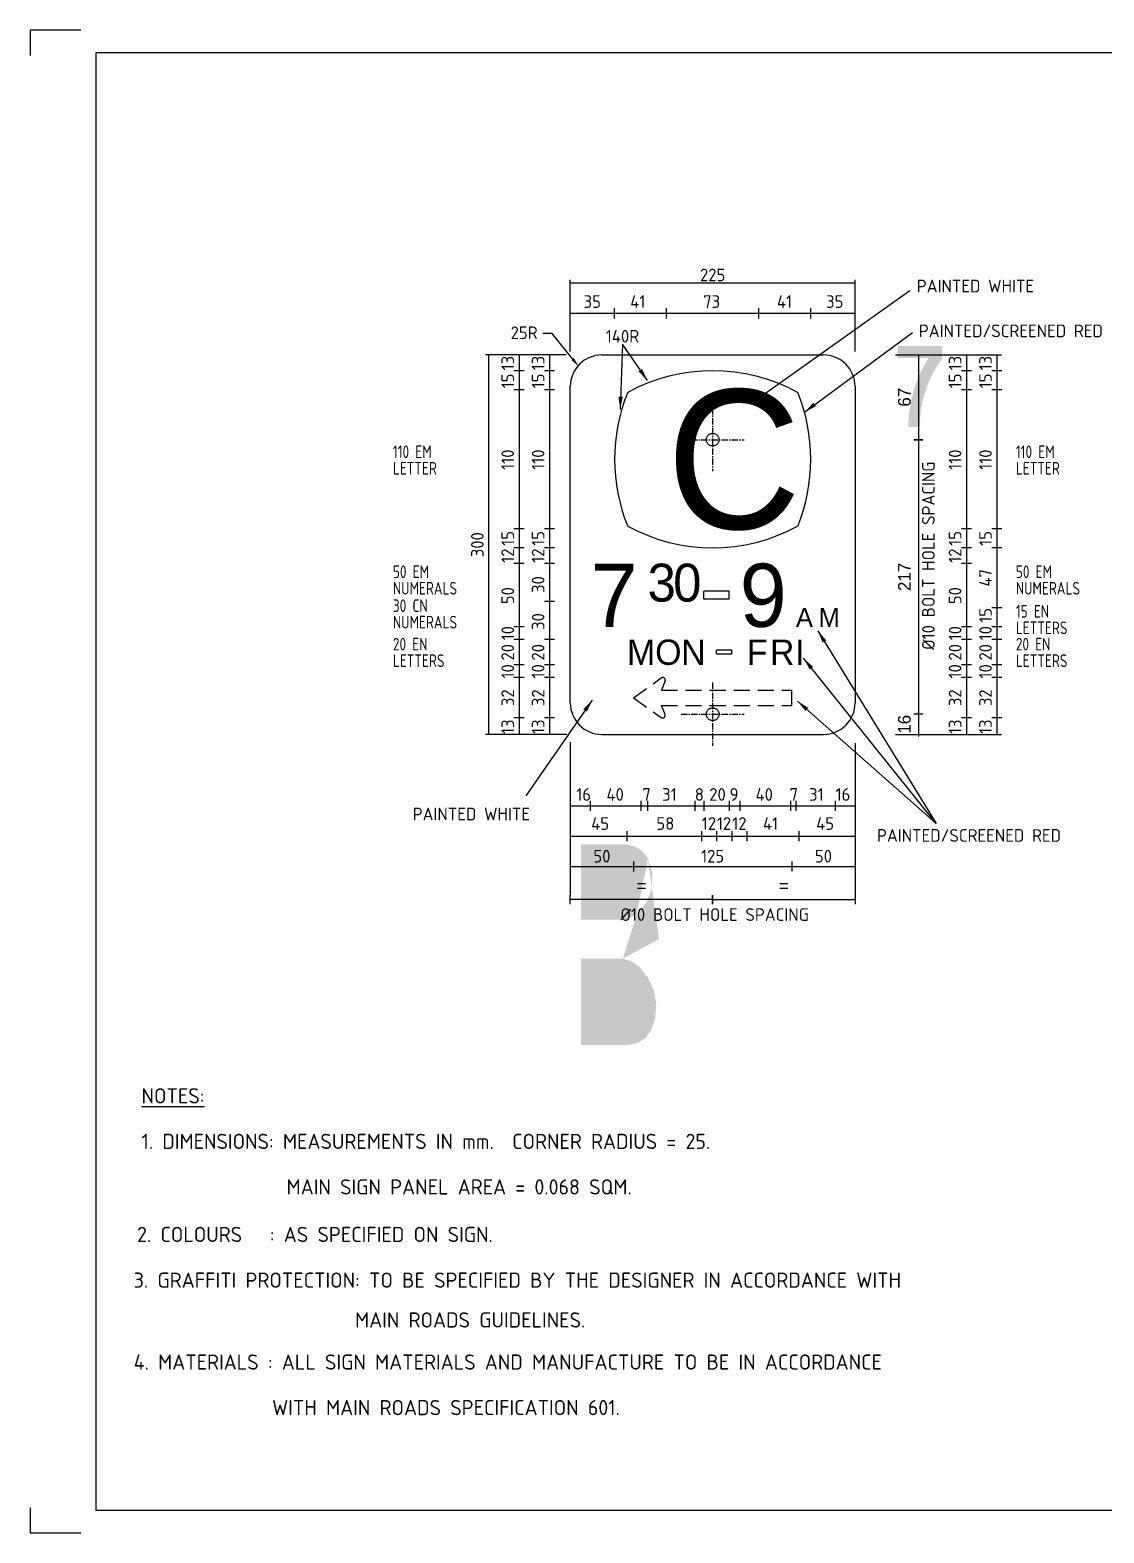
# Model space of a CAD drawing. Extents: x 0 to 1038, y -1303 to 297.
# Drawn here: x 0 to 212.1, y 0 to 297 of the extents above; entities that cross this region are included whole.
import ezdxf
from ezdxf.enums import TextEntityAlignment as Align

# ---------------------------------------------------------------- set-up
doc = ezdxf.new("R2010")
doc.units = 0
for name, pattern in [('CENTER', [2, 1.25, -0.25, 0.25, -0.25]), ('CENTERX2', [101.6, 63.5, -12.7, 12.7, -12.7]), ('HIDDEN', [9.525, 6.35, -3.175])]:
    doc.linetypes.add(name, pattern=pattern)
doc.layers.get('0').update_dxf_attribs({"linetype": 'CONTINUOUS'})
doc.layers.get('DEFPOINTS').update_dxf_attribs({"linetype": 'CONTINUOUS'})
for name, color, linetype in [('CENT25', 1, 'CENTER'), ('L25', 1, 'CONTINUOUS'), ('L35', 3, 'CONTINUOUS'), ('T25', 1, 'CONTINUOUS'), ('TBLK25', 1, 'CONTINUOUS'), ('TBLK35', 3, 'CONTINUOUS'), ('TBLK50', 7, 'CONTINUOUS'), ('YELLOW', 40, 'CONTINUOUS')]:
    doc.layers.add(name, color=color, linetype=linetype)
doc.styles.add('CSERIES', font='Cseries')
doc.styles.add('DSERIES', font='Dseries')
doc.styles.add('ESERIES', font='Eseries')
doc.styles.add('ISO', font='iso3098b.shx')
doc.dimstyles.new('4', dxfattribs={"dimtxt": 2.5, "dimasz": 0.2, "dimexe": 1.5, "dimexo": 2, "dimgap": 1.5, "dimtad": 1, "dimdec": 0, "dimlfac": 4, "dimrnd": 1, "dimdsep": 46, "dimlunit": 6, "dimtxsty": 'Standard', "dimblk": 'SGNDIM', "dimblk1": 'SGNDIM', "dimblk2": 'SGNDIM', "dimsah": 1, "dimcen": 2.5, "dimse1": 1, "dimse2": 1, "dimadec": 0, "dimazin": 0, "dimtfac": 1, "dimtdec": 4, "dimtix": 1, "dimtmove": 0, "dimatfit": 3, "dimldrblk": 'SGNDIM', "dimfxl": 0, "dimtolj": 1, "dimtzin": 0, "dimarcsym": 0})

# ---------------------------------------------------------------- blocks, each defined once
blk = doc.blocks.new('A3BBLK')
at = {"layer": 'TBLK25'}
for p, q in [((10, 297), (0, 297)), ((0, 297), (0, 292)), ((0, 5), (0, 0)), ((0, 0), (10, 0))]:
    blk.add_line(p, q, dxfattribs=at)
at = {"layer": 'TBLK50'}
for p, q in [((415.5, 292.5), (13, 292.5)), ((13, 292.5), (13, 4.5)), ((13, 4.5), (415.5, 4.5))]:
    blk.add_line(p, q, dxfattribs=at)
blk = doc.blocks.new('A3_IN_VTBLK')
blk.add_blockref('A3BBLK', (0, 0))
at = {"color": 4, "style": 'ISO'}
for tag, p in [('MR_DIRECTORATE', (387.63, 68.74)), ('STREET_NAME', (387.63, 62.22)), ('SUBURB_&_POSTCODE', (387.63, 59.22))]:
    blk.add_attdef(tag, text='', height=1.5, dxfattribs=at).set_placement(p, align=Align.CENTER)
at = {"color": 1, "style": 'ISO'}
blk.add_attdef('MR_BRANCH', text='', height=2, dxfattribs=at).set_placement((387.63, 65.34), align=Align.CENTER)
for tag, p in [('FILE_NUMBER', (374.52, 53.49)), ('DESIGNED_/_DRAWN', (374.52, 48.49)), ('VERIFIED', (374.52, 43.49)), ('APPROVED', (374.52, 38.49))]:
    blk.add_attdef(tag, p, '', height=2, dxfattribs=at)
at = {"layer": 'T25', "style": 'ISO'}
blk.add_attdef('LOCAL_AUTHORITY', (370.48, 16.73), '', height=1.25, dxfattribs=at)
at = {"layer": 'TBLK25', "style": 'ISO'}
for tag, p in [('ROAD_SECTION', (384.5, 29.16)), ('SLK', (384.5, 26.11)), ('CHAINAGE', (384.5, 19.21)), ('DRG_TYPE_03', (360.51, 11.5)), ('DRG_TYPE_02', (360.51, 8.36)), ('DRG_TYPE_01', (360.3, 5.42))]:
    blk.add_attdef(tag, text='', height=1.75, dxfattribs=at).set_placement(p, align=Align.CENTER)
at = {"layer": 'TBLK35', "style": 'ISO', "width": 0.9}
for tag, p in [('ROAD_PROJECT&NUMBER', (384.5, 32.23)), ('DRAWING_DESCRIPTION', (384.5, 22.29))]:
    blk.add_attdef(tag, text='', height=2.5, dxfattribs=at).set_placement(p, align=Align.CENTER)
at = {"layer": 'TBLK50', "style": 'ISO'}
blk.add_attdef('DRG_NUMBER', (372.72, 6.02), '', height=5, dxfattribs=at)
blk = doc.blocks.new('A25')
at = {"color": 1, "linetype": 'ByBlock'}
blk.add_solid([(2.5, 0.42), (2.5, -0.42), (0, 0)], dxfattribs=at)
blk = doc.blocks.new('BLK5')
at = {"layer": 'L35', "style": 'ESERIES'}
for s, p in [('A', (0, 0)), ('M', (4.47, 0))]:
    blk.add_text(s, height=3.75, dxfattribs=at).set_placement(p)
blk = doc.blocks.new('BLK4')
at = {"layer": 'L35', "style": 'CSERIES'}
for s, p in [('3', (0, 0)), ('0', (20.2, 0))]:
    blk.add_text(s, height=30, dxfattribs=at).set_placement(p)
blk = doc.blocks.new('BLK3')
at = {"layer": 'L35', "style": 'ESERIES'}
blk.add_text('7', height=50, dxfattribs=at).set_placement((0, 0))
blk = doc.blocks.new('BLK2')
at = {"layer": 'L35', "style": 'ESERIES'}
blk.add_text('9', height=50, dxfattribs=at).set_placement((0, 0))
blk = doc.blocks.new('BLK1')
at = {"layer": 'L35', "style": 'DSERIES'}
blk.add_text('C', height=11, dxfattribs=at).set_placement((0, 0))
blk = doc.blocks.new('SGNDIM')
for p, q in [((0, 0), (-1, 0)), ((0, 4.5), (0, -4.5))]:
    blk.add_line(p, q)
blk = doc.blocks.new('*D12')
at = {"color": 0, "linetype": 'ByBlock'}
blk.add_line((175.42, 244.13), (175.42, 227.78), dxfattribs=at)
at = {"layer": 'DEFPOINTS', "color": 0, "linetype": 'ByBlock'}
for p in [(156.68, 244.33), (156.68, 227.58), (175.42, 227.58)]:
    blk.add_point(p, dxfattribs=at)
at = {"color": 0, "linetype": 'ByBlock', "xscale": 0.2, "yscale": 0.2, "zscale": 0.2}
for p, rotation in [((175.42, 244.33), 90), ((175.42, 227.58), 270)]:
    blk.add_blockref('SGNDIM', p, dxfattribs=dict(at, rotation=rotation))
at = {"color": 0, "linetype": 'ByBlock', "insert": (172.67, 235.96), "char_height": 2.5, "attachment_point": 5, "rotation": 90}
blk.add_mtext('\\A1;67', dxfattribs=at)
blk = doc.blocks.new('*D13')
at = {"color": 0, "linetype": 'ByBlock'}
blk.add_line((175.42, 227.38), (175.42, 173.53), dxfattribs=at)
at = {"layer": 'DEFPOINTS', "color": 0, "linetype": 'ByBlock'}
for p in [(156.68, 227.58), (156.68, 173.33), (175.42, 173.33)]:
    blk.add_point(p, dxfattribs=at)
at = {"color": 0, "linetype": 'ByBlock', "xscale": 0.2, "yscale": 0.2, "zscale": 0.2}
for p, rotation in [((175.42, 227.58), 90), ((175.42, 173.33), 270)]:
    blk.add_blockref('SGNDIM', p, dxfattribs=dict(at, rotation=rotation))
at = {"color": 0, "linetype": 'ByBlock', "insert": (172.67, 200.46), "char_height": 2.5, "attachment_point": 5, "rotation": 90}
blk.add_mtext('\\A1;217', dxfattribs=at)
blk = doc.blocks.new('*D14')
at = {"color": 0, "linetype": 'ByBlock'}
for p, q in [((175.42, 173.53), (175.42, 173.73)), ((175.42, 173.33), (175.42, 169.33)), ((175.42, 169.13), (175.42, 168.93))]:
    blk.add_line(p, q, dxfattribs=at)
at = {"layer": 'DEFPOINTS', "color": 0, "linetype": 'ByBlock'}
for p in [(156.68, 173.33), (156.68, 169.33), (175.42, 169.33)]:
    blk.add_point(p, dxfattribs=at)
at = {"color": 0, "linetype": 'ByBlock', "xscale": 0.2, "yscale": 0.2, "zscale": 0.2}
for p, rotation in [((175.42, 173.33), 270), ((175.42, 169.33), 90)]:
    blk.add_blockref('SGNDIM', p, dxfattribs=dict(at, rotation=rotation))
at = {"color": 0, "linetype": 'ByBlock', "insert": (172.67, 171.33), "char_height": 2.5, "attachment_point": 5, "rotation": 90}
blk.add_mtext('\\A1;16', dxfattribs=at)
blk = doc.blocks.new('*D15')
at = {"color": 0, "linetype": 'ByBlock'}
blk.add_line((134.6, 136.68), (106.88, 136.68), dxfattribs=at)
at = {"layer": 'DEFPOINTS', "color": 0, "linetype": 'ByBlock'}
for p in [(106.68, 173.33), (134.8, 173.33), (106.68, 136.68)]:
    blk.add_point(p, dxfattribs=at)
at = {"color": 0, "linetype": 'ByBlock', "xscale": 0.2, "yscale": 0.2, "zscale": 0.2, "rotation": 180}
blk.add_blockref('SGNDIM', (106.68, 136.68), dxfattribs=at)
at = {"color": 0, "linetype": 'ByBlock', "xscale": 0.2, "yscale": 0.2, "zscale": 0.2}
blk.add_blockref('SGNDIM', (134.8, 136.68), dxfattribs=at)
at = {"color": 0, "linetype": 'ByBlock', "insert": (120.74, 139.43), "char_height": 2.5, "attachment_point": 5}
blk.add_mtext('\\A1;=', dxfattribs=at)
blk = doc.blocks.new('*D16')
at = {"color": 0, "linetype": 'ByBlock'}
blk.add_line((135, 136.68), (162.73, 136.68), dxfattribs=at)
at = {"layer": 'DEFPOINTS', "color": 0, "linetype": 'ByBlock'}
for p in [(134.8, 173.33), (162.93, 173.33), (162.93, 136.68)]:
    blk.add_point(p, dxfattribs=at)
at = {"color": 0, "linetype": 'ByBlock', "xscale": 0.2, "yscale": 0.2, "zscale": 0.2, "rotation": 180}
blk.add_blockref('SGNDIM', (134.8, 136.68), dxfattribs=at)
at = {"color": 0, "linetype": 'ByBlock', "xscale": 0.2, "yscale": 0.2, "zscale": 0.2}
blk.add_blockref('SGNDIM', (162.93, 136.68), dxfattribs=at)
at = {"color": 0, "linetype": 'ByBlock', "insert": (148.87, 139.43), "char_height": 2.5, "attachment_point": 5}
blk.add_mtext('\\A1;=', dxfattribs=at)
blk = doc.blocks.new('CR')
at = {"layer": 'CENT25'}
for p, q in [((0, 6.25), (0, -6.25)), ((-6.25, 0), (6.25, 0))]:
    blk.add_line(p, q, dxfattribs=at)

msp = doc.modelspace()

# ---------------------------------------------------------------- hatches: boundary and pattern name
at = {"layer": 'TBLK25', "linetype": 'CENTERX2'}
h = msp.add_hatch(color=256, dxfattribs=at)
h.paths.add_polyline_path([(175.68, 218.57), (175.67, 218.57)], flags=16)
edge = h.paths.add_edge_path()
edge.add_line((175.69, 219.04), (175.68, 218.57))
edge.add_line((173.44, 218.57), (175.68, 218.57))
edge.add_line((173.44, 218.57), (173.45, 219.07))
edge.add_line((173.45, 219.07), (173.47, 219.56))
edge.add_line((173.47, 219.56), (173.49, 220.06))
edge.add_line((173.49, 220.06), (173.52, 220.55))
edge.add_line((173.52, 220.55), (173.57, 221.05))
edge.add_line((173.57, 221.05), (173.63, 221.53))
edge.add_line((173.63, 221.53), (173.69, 222.03))
edge.add_line((173.69, 222.03), (173.77, 222.52))
edge.add_line((173.77, 222.52), (173.85, 223))
edge.add_line((173.85, 223), (173.94, 223.49))
edge.add_line((173.94, 223.49), (174.05, 223.97))
edge.add_line((174.05, 223.97), (174.16, 224.46))
edge.add_line((174.16, 224.46), (174.28, 224.94))
edge.add_line((174.28, 224.94), (174.41, 225.42))
edge.add_line((174.41, 225.42), (174.55, 225.89))
edge.add_line((174.55, 225.89), (174.7, 226.37))
edge.add_line((174.7, 226.37), (174.85, 226.84))
edge.add_line((174.85, 226.84), (175.02, 227.3))
edge.add_line((175.02, 227.3), (175.2, 227.76))
edge.add_line((175.2, 227.76), (175.39, 228.22))
edge.add_line((175.39, 228.22), (175.57, 228.68))
edge.add_line((175.57, 228.68), (175.78, 229.13))
edge.add_line((175.78, 229.13), (175.99, 229.58))
edge.add_line((175.99, 229.58), (176.21, 230.03))
edge.add_line((176.21, 230.03), (176.44, 230.46))
edge.add_line((176.44, 230.46), (176.67, 230.9))
edge.add_line((176.67, 230.9), (176.92, 231.33))
edge.add_line((176.92, 231.33), (177.18, 231.75))
edge.add_line((177.18, 231.75), (177.44, 232.17))
edge.add_line((177.44, 232.17), (171.36, 232.17))
edge.add_line((171.36, 232.17), (171.36, 234.57))
edge.add_line((171.36, 234.57), (180.16, 234.57))
edge.add_line((180.16, 234.57), (180.16, 232.17))
edge.add_line((180.16, 232.17), (179.88, 231.79))
edge.add_line((179.88, 231.79), (179.62, 231.4))
edge.add_line((179.62, 231.4), (179.36, 231.01))
edge.add_line((179.36, 231.01), (179.11, 230.61))
edge.add_line((179.11, 230.61), (178.87, 230.21))
edge.add_line((178.87, 230.21), (178.64, 229.8))
edge.add_line((178.64, 229.8), (178.41, 229.39))
edge.add_line((178.41, 229.39), (178.2, 228.97))
edge.add_line((178.2, 228.97), (177.99, 228.55))
edge.add_line((177.99, 228.55), (177.79, 228.13))
edge.add_line((177.79, 228.13), (177.6, 227.7))
edge.add_line((177.6, 227.7), (177.42, 227.27))
edge.add_line((177.42, 227.27), (177.24, 226.83))
edge.add_line((177.24, 226.83), (177.08, 226.39))
edge.add_line((177.08, 226.39), (176.92, 225.95))
edge.add_line((176.92, 225.95), (176.78, 225.5))
edge.add_line((176.78, 225.5), (176.64, 225.05))
edge.add_line((176.64, 225.05), (176.51, 224.6))
edge.add_line((176.51, 224.6), (176.39, 224.15))
edge.add_line((176.39, 224.15), (176.28, 223.69))
edge.add_line((176.28, 223.69), (176.18, 223.23))
edge.add_line((176.18, 223.23), (176.09, 222.77))
edge.add_line((176.09, 222.77), (176, 222.31))
edge.add_line((176, 222.31), (175.93, 221.85))
edge.add_line((175.93, 221.85), (175.87, 221.38))
edge.add_line((175.87, 221.38), (175.81, 220.92))
edge.add_line((175.81, 220.92), (175.76, 220.45))
edge.add_line((175.76, 220.45), (175.73, 219.98))
edge.add_line((175.73, 219.98), (175.7, 219.51))
edge.add_line((175.7, 219.51), (175.69, 219.04))
edge = h.paths.add_edge_path(flags=16)
edge.add_line((180.16, 232.17), (180.15, 232.17))
edge.add_line((173.44, 218.57), (173.43, 218.57))
at = {"layer": 'YELLOW'}
h = msp.add_hatch(color=256, dxfattribs=at)
h.paths.add_polyline_path([(117.6, 136.05), (117.62, 136.05)], flags=16)
edge = h.paths.add_edge_path()
edge.add_line((108.83, 136.05), (117.62, 136.05))
edge.add_line((119.4, 135.69), (117.62, 136.05))
edge.add_line((119.4, 135.69), (120.92, 134.73))
edge.add_line((120.92, 134.73), (122.01, 133.29))
edge.add_line((122.01, 133.29), (122.88, 130.43))
edge.add_line((122.88, 130.43), (122.78, 127.41))
edge.add_line((122.78, 127.41), (121.72, 124.6))
edge.add_line((121.72, 124.6), (119.81, 122.28))
edge.add_line((119.81, 122.28), (118.55, 121.51))
edge.add_line((118.55, 121.51), (117.08, 121.2))
edge.add_line((117.08, 121.2), (108.83, 121.2))
edge.add_line((108.83, 121.2), (108.83, 136.05))
h.paths.add_polyline_path([(118.86, 112.93), (117.08, 113.49), (108.83, 113.49), (108.83, 96.46), (118.17, 96.46), (119.94, 96.79), (121.49, 97.75), (122.57, 99.19), (123.45, 101.79), (123.66, 104.52), (123.19, 107.2), (122.06, 109.71), (120.36, 111.84)])
edge = h.paths.add_edge_path()
edge.add_line((124.22, 117.33), (124.2, 117.33))
edge.add_line((117.08, 113.49), (117.06, 113.49))
edge.add_line((119.81, 122.28), (119.79, 122.28))
edge.add_line((122.01, 133.29), (121.98, 133.29))

# ---------------------------------------------------------------- linework, layer by layer
at = {"layer": 'L25'}
for p, q in [((110.63, 144.71), (110.63, 142.71)), ((120.63, 144.71), (120.63, 142.71)), ((121.95, 144.71), (121.95, 142.71)), ((131.26, 144.71), (131.26, 142.71)), ((133.06, 144.71), (133.06, 142.71)), ((138.06, 144.71), (138.06, 142.71)), ((140.14, 144.71), (140.14, 142.71)), ((150.14, 144.71), (150.14, 142.71)), ((151.25, 144.71), (151.25, 142.71)), ((158.97, 144.71), (158.97, 142.71)), ((158.97, 144.71), (158.97, 142.71)), ((117.87, 138.71), (117.87, 136.71)), ((132.58, 138.71), (132.58, 136.71)), ((135.58, 138.71), (135.58, 136.71)), ((138.58, 138.71), (138.58, 136.71)), ((141.56, 138.71), (141.56, 136.71)), ((151.83, 138.71), (151.83, 136.71))]:
    msp.add_line(p, q, dxfattribs=at)
at = {"layer": 'L25', "linetype": 'CENTERX2'}
for centre in [(134.8, 216.05), (134.8, 161.8)]:
    msp.add_circle(centre, 1.25, dxfattribs=at)
at = {"layer": 'L35'}
for p, q in [((112.93, 232.8), (156.68, 232.8)), ((106.68, 164.05), (106.68, 226.55)), ((162.93, 226.55), (162.93, 164.05)), ((138.06, 186.1), (133.06, 186.1)), ((133.06, 184.5), (133.06, 186.1)), ((138.06, 184.5), (133.06, 184.5)), ((138.06, 184.5), (138.06, 186.1)), ((135.58, 173.65), (135.58, 174.45)), ((138.58, 174.45), (135.58, 174.45)), ((138.58, 173.65), (135.58, 173.65)), ((138.58, 173.65), (138.58, 174.45)), ((112.93, 157.8), (156.68, 157.8))]:
    msp.add_line(p, q, dxfattribs=at)
at = {"layer": 'L35', "linetype": 'HIDDEN', "ltscale": 0.5}
for p, q in [((119.18, 165.05), (124.64, 168.96)), ((125.39, 168.37), (124.68, 166.55)), ((124.68, 166.55), (150.43, 166.55)), ((150.43, 163.55), (150.43, 166.55)), ((119.18, 165.05), (124.64, 161.15)), ((125.39, 161.74), (124.68, 163.55)), ((124.68, 163.55), (150.43, 163.55))]:
    msp.add_line(p, q, dxfattribs=at)
at = {"layer": 'L35'}
for centre, radius, start, end in [((112.93, 226.55), 6.25, 90, 180), ((156.68, 226.55), 6.25, 0, 90), ((134.8, 194.68), 35, 61.3419, 118.6581), ((150.43, 212.18), 35, 157.8213, 202.1787), ((119.18, 212.18), 35, 337.8213, 22.1787), ((134.8, 229.68), 35, 241.3419, 298.6581), ((112.93, 164.05), 6.25, 180, 270), ((156.68, 164.05), 6.25, 270, 0)]:
    msp.add_arc(centre, radius, start, end, dxfattribs=at)
at = {"layer": 'L35', "linetype": 'HIDDEN', "ltscale": 0.5}
for centre, start, end in [((124.93, 168.55), 338.5117, 125.5884), ((124.93, 161.55), 234.4116, 21.4883)]:
    msp.add_arc(centre, 0.5, start, end, dxfattribs=at)
at = {"layer": 'T25'}
for p, q in [((106.68, 233.5), (106.68, 247.66)), ((106.68, 247.03), (162.93, 247.03)), ((162.93, 233.5), (162.93, 247.66)), ((142.27, 223.15), (173.71, 245.51)), ((106.68, 241.03), (162.93, 241.03)), ((115.43, 240.03), (115.43, 242.03)), ((125.68, 240.03), (125.68, 242.03)), ((143.93, 240.03), (143.93, 242.03)), ((154.18, 240.03), (154.18, 242.03)), ((103.1, 237.05), (101.23, 237.05)), ((107.66, 231.38), (103.1, 237.05)), ((117.02, 234.95), (116.53, 222.04)), ((121.91, 227.72), (117.02, 234.95)), ((152.93, 221.51), (174.29, 237.22)), ((105.88, 232.8), (89.94, 232.8)), ((90.56, 232.8), (90.56, 157.8)), ((96.56, 232.8), (96.56, 157.8)), ((102.56, 232.8), (102.56, 157.8)), ((170.89, 232.8), (191.85, 232.8)), ((184.92, 232.8), (184.92, 157.8)), ((190.92, 232.8), (190.92, 157.8)), ((97.56, 229.68), (95.56, 229.68)), ((103.56, 229.68), (101.56, 229.68)), ((185.92, 229.68), (183.92, 229.68)), ((191.92, 229.68), (189.92, 229.68)), ((97.56, 225.93), (95.56, 225.93)), ((103.56, 225.93), (101.56, 225.93)), ((185.92, 225.93), (183.92, 225.93)), ((191.92, 225.93), (189.92, 225.93)), ((97.56, 198.43), (95.56, 198.43)), ((103.56, 198.43), (101.56, 198.43)), ((185.92, 198.43), (183.92, 198.43)), ((191.92, 198.43), (189.92, 198.43)), ((97.56, 194.68), (95.56, 194.68)), ((103.56, 194.68), (101.56, 194.68)), ((185.92, 194.68), (183.92, 194.68)), ((191.92, 194.68), (189.92, 194.68)), ((97.56, 191.55), (95.56, 191.55)), ((103.56, 191.55), (101.56, 191.55)), ((185.92, 191.55), (183.92, 191.55)), ((103.56, 184.05), (101.56, 184.05)), ((191.92, 182.8), (189.92, 182.8)), ((97.56, 179.05), (95.56, 179.05)), ((155.57, 178.29), (178.94, 140.22)), ((185.92, 179.05), (183.92, 179.05)), ((191.92, 179.05), (189.92, 179.05)), ((97.56, 176.55), (95.56, 176.55)), ((103.56, 176.55), (101.56, 176.55)), ((185.92, 176.55), (183.92, 176.55)), ((191.92, 176.55), (189.92, 176.55)), ((178.94, 140.22), (152.74, 172.85)), ((97.56, 171.55), (95.56, 171.55)), ((103.56, 171.55), (101.56, 171.55)), ((185.92, 171.55), (183.92, 171.55)), ((191.92, 171.55), (189.92, 171.55)), ((97.56, 169.05), (95.56, 169.05)), ((103.56, 169.05), (101.56, 169.05)), ((185.92, 169.05), (183.92, 169.05)), ((191.92, 169.05), (189.92, 169.05)), ((111.03, 164.59), (97.93, 145.65)), ((178.94, 140.22), (151.54, 164.39)), ((97.56, 161.05), (95.56, 161.05)), ((103.56, 161.05), (101.56, 161.05)), ((103.56, 161.05), (101.56, 161.05)), ((185.92, 161.05), (183.92, 161.05)), ((191.92, 161.05), (189.92, 161.05)), ((106.01, 157.8), (89.94, 157.8)), ((105.9, 157.8), (98.62, 157.8)), ((170.89, 157.8), (191.85, 157.8)), ((106.68, 156.28), (106.68, 126.05)), ((162.93, 156.06), (162.93, 126.05)), ((106.68, 143.71), (162.93, 143.71)), ((106.68, 137.71), (162.93, 137.71)), ((106.68, 131.72), (162.93, 131.72)), ((119.18, 132.72), (119.18, 130.72)), ((150.43, 132.72), (150.43, 130.72))]:
    msp.add_line(p, q, dxfattribs=at)
msp.add_solid([(107.39, 232.18), (106.91, 231.79), (108.33, 230.52)], dxfattribs=at)

# ---------------------------------------------------------------- block references
at = {"layer": 'L25'}
msp.add_blockref('A3_IN_VTBLK', (0, 0), dxfattribs=at)
at = {"layer": 'L25', "linetype": 'CENTERX2'}
for p in [(134.8, 216.05), (134.8, 161.8)]:
    msp.add_blockref('CR', p, dxfattribs=at)
at = {"layer": 'L35'}
for p, rotation in [((121.91, 227.72), 124.0585159156431), ((116.53, 222.04), 87.82971474835841), ((142.27, 223.15), 35.4205092344861), ((152.93, 221.51), 36.33451841535463), ((155.57, 178.29), 301.5518828414075), ((152.74, 172.85), 308.7592003398485), ((111.03, 164.59), 235.3238728823367), ((151.54, 164.39), 318.589782199106)]:
    msp.add_blockref('A25', p, dxfattribs=dict(at, rotation=rotation))
for name, p, xscale, yscale, zscale in [('BLK1', (125.68, 198.43), 2.5, 2.5, 2.5), ('BLK3', (110.68, 179.05), 0.25, 0.25, 0.25), ('BLK4', (121.95, 184.05), 0.25, 0.25, 0.25), ('BLK2', (140.14, 179.05), 0.25, 0.25, 0.25)]:
    msp.add_blockref(name, p, dxfattribs=dict(at, xscale=xscale, yscale=yscale, zscale=zscale))
msp.add_blockref('BLK5', (151.25, 179.05), dxfattribs=at)

# ---------------------------------------------------------------- texts
at = {"layer": 'L25', "style": 'ISO'}
for s, p in [('16', (109.33, 144.69)), ('40', (115.54, 144.69)), ('7', (121.75, 144.69)), ('31', (126.26, 144.69)), ('8', (132.17, 144.69)), ('20', (135.76, 144.69)), ('9', (139.02, 144.69)), ('40', (144.99, 144.69)), ('7', (150.83, 144.69)), ('31', (155.28, 144.69)), ('16', (160.53, 144.69)), ('45', (112.59, 138.94)), ('58', (125.46, 138.94)), ('12', (134.06, 138.94)), ('12', (137.04, 138.94)), ('12', (140.08, 138.94)), ('41', (146.24, 138.94)), ('45', (157.01, 138.94))]:
    msp.add_text(s, height=2.5, dxfattribs=at).set_placement(p, align=Align.CENTER)
at = {"layer": 'L35', "style": 'ESERIES'}
for s, p in [('M', (117.87, 171.55)), ('O', (123.45, 171.55)), ('N', (128.58, 171.55)), ('F', (141.56, 171.55)), ('R', (146.11, 171.55)), ('I', (151.08, 171.55))]:
    msp.add_text(s, height=5, dxfattribs=at).set_placement(p)
at = {"layer": 'T25', "color": 1, "style": 'ISO'}
for s, p in [('225', (134.8, 248.6)), ('50', (112.93, 133.74)), ('125', (134.8, 133.74)), ('50', (156.68, 133.74)), ('%%c10 BOLT HOLE SPACING', (135.2, 122.2))]:
    msp.add_text(s, height=2.5, dxfattribs=at).set_placement(p, align=Align.MIDDLE_CENTER)
at = {"layer": 'T25', "style": 'ISO'}
for s, p in [('PAINTED WHITE', (175.11, 245.16)), ('35', (109.32, 242.09)), ('41', (118.53, 242.09)), ('73', (132.93, 242.09)), ('41', (147.5, 242.09)), ('35', (157.21, 242.09)), ('140R', (113.7, 235.24)), ('PAINTED/SCREENED RED', (175.52, 236.3)), ('PAINTED WHITE', (75.56, 140.82)), ('PAINTED/SCREENED RED', (167.25, 136.59))]:
    msp.add_text(s, height=2.5, dxfattribs=at).set_placement(p)
at = {"layer": 'T25', "color": 1, "style": 'ISO'}
msp.add_text('25R', height=2.5, dxfattribs=at).set_placement((100.24, 237.18), align=Align.MIDDLE_RIGHT)
for s, p in [('13', (94.33, 231.19)), ('13', (100.33, 231.19)), ('13', (182.68, 231.19)), ('13', (188.68, 231.19)), ('15', (94.33, 227.66)), ('15', (100.33, 227.66)), ('15', (182.68, 227.66)), ('15', (188.68, 227.66)), ('110', (94.33, 212.1)), ('110', (100.33, 212.1)), ('110', (182.68, 212.1)), ('110', (188.68, 212.1)), ('%%C10 BOLT HOLE SPACING', (177.4, 193.13)), ('300', (88.33, 195.3)), ('15', (94.33, 196.54)), ('15', (100.33, 196.54)), ('15', (182.68, 196.54)), ('15', (188.68, 196.54)), ('12', (94.33, 193.13)), ('12', (100.33, 193.13)), ('12', (182.68, 193.13)), ('47', (188.68, 188.76)), ('30', (100.33, 187.42)), ('50', (94.33, 185.23)), ('50', (182.68, 185.23)), ('30', (100.33, 180.12)), ('15', (188.68, 181.34)), ('10', (94.33, 177.81)), ('10', (182.68, 177.81)), ('10', (188.68, 177.81)), ('20', (94.33, 174.04)), ('20', (100.33, 174.04)), ('20', (182.68, 174.04)), ('20', (188.68, 174.04)), ('10', (94.33, 170.27)), ('10', (100.33, 170.27)), ('10', (182.68, 170.27)), ('10', (188.68, 170.27)), ('32', (94.33, 165.05)), ('32', (100.33, 165.05)), ('32', (182.68, 165.05)), ('32', (188.68, 165.05)), ('13', (94.33, 159.33)), ('13', (100.33, 159.33)), ('13', (182.68, 159.33)), ('13', (188.68, 159.33))]:
    msp.add_text(s, height=2.5, rotation=90, dxfattribs=at).set_placement(p, align=Align.MIDDLE_CENTER)
at = {"layer": 'T25', "style": 'ISO', "width": 0.8}
for s, p in [('110 EM', (71.65, 212.41)), ('110 EM', (194.67, 212.41)), ('LETTER', (71.65, 209.15)), ('LETTER', (194.67, 209.15)), ('50 EM', (71.65, 188.7)), ('50 EM', (194.67, 188.7)), ('NUMERALS', (71.65, 185.44)), ('NUMERALS', (194.67, 185.44)), ('30 CN', (71.65, 182)), ('NUMERALS', (71.65, 178.74)), ('15 EN', (194.67, 180.88)), ('LETTERS', (194.67, 177.62)), ('20 EN', (71.65, 174.39)), ('20 EN', (194.67, 174.39)), ('LETTERS', (71.65, 171.13)), ('LETTERS', (194.67, 171.13))]:
    msp.add_text(s, height=2.5, dxfattribs=at).set_placement(p)
at = {"layer": 'T25', "color": 3, "style": 'ISO'}
for s, p in [('%%UNOTES:', (22.02, 84.88)), ('1. DIMENSIONS: MEASUREMENTS IN mm.  CORNER RADIUS = 25. ', (22.02, 75.88)), ('MAIN SIGN PANEL AREA = 0.068 SQM.', (50.65, 66.88)), ('2. COLOURS   : AS SPECIFIED ON SIGN.', (21.13, 57.49)), ('3. GRAFFITI PROTECTION: TO BE SPECIFIED BY THE DESIGNER IN ACCORDANCE WITH', (20.47, 48.46)), ('                        MAIN ROADS GUIDELINES.', (20.47, 40.59)), ('4. MATERIALS : ALL SIGN MATERIALS AND MANUFACTURE TO BE IN ACCORDANCE ', (20.47, 32.27)), ('               WITH MAIN ROADS SPECIFICATION 601.', (20.47, 23.27))]:
    msp.add_text(s, height=3, dxfattribs=at).set_placement(p)

# ---------------------------------------------------------------- dimensions: what is measured, and where the dimension line sits
at = {"layer": 'L25', "linetype": 'CENTERX2'}
for base, p1, p2, picture, middle in [((175.42, 216.05), (156.68, 232.8), (156.68, 216.05), '*D12', (172.67, 224.43)), ((175.42, 161.8), (156.68, 216.05), (156.68, 161.8), '*D13', (172.67, 188.93)), ((175.42, 157.8), (156.68, 161.8), (156.68, 157.8), '*D14', (172.67, 159.8))]:
    dim = msp.add_linear_dim(base=base, p1=p1, p2=p2, angle=90, dimstyle='4', dxfattribs=at)
    dim.commit()
    dim.dimension.update_dxf_attribs({"geometry": picture, "text_midpoint": middle, "insert": (0, -11.53)})
for base, p2, picture, middle in [((106.68, 125.15), (106.68, 161.8), '*D15', (120.74, 127.9)), ((162.93, 125.15), (162.93, 161.8), '*D16', (148.87, 127.9))]:
    dim = msp.add_linear_dim(base=base, p1=(134.8, 161.8), p2=p2, text='=', dimstyle='4', dxfattribs=at)
    dim.commit()
    dim.dimension.update_dxf_attribs({"geometry": picture, "text_midpoint": middle, "insert": (0, -11.53)})

doc.saveas('drawing.dxf')
